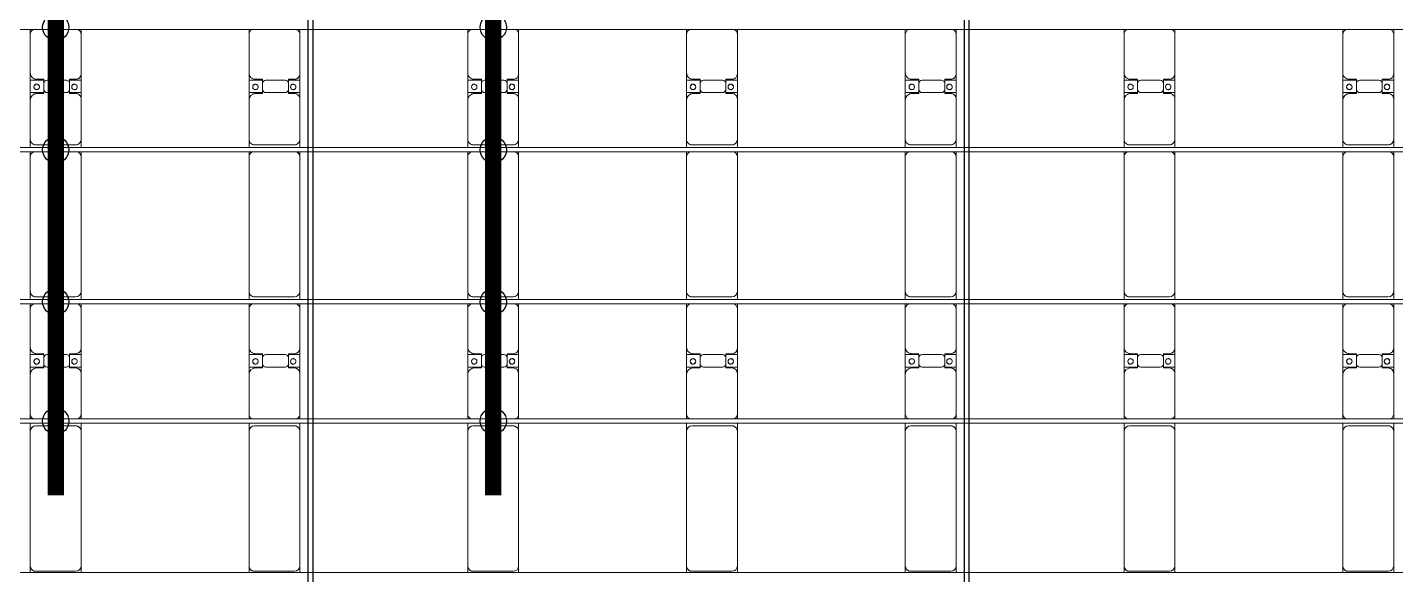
# Model space of a CAD drawing. Header units: millimetres. Extents: x -178706 to 107777, y -87310 to 933.
# Drawn here: x -73151 to -60641, y -21416 to -16411 of the extents above; entities that cross this region are included whole.
import ezdxf

# ---------------------------------------------------------------- set-up
doc = ezdxf.new("R2010")
doc.units = ezdxf.units.MM
doc.layers.add('A-GENM', color=13, linetype='Continuous', lineweight=9)
doc.layers.add('S-BEAM', color=12, linetype='Continuous', lineweight=9)
doc.layers.add('GC-HOP 40x60 GIA CUONG', color=1, linetype='Continuous')

# ---------------------------------------------------------------- blocks, each defined once
blk = doc.blocks.new('Dai phao do pin - DẢI PHAO ĐỠ PIN-V49-BỐ TRÍ KHUNG KẾT CẤU BÈ PIN 04')
at = {"layer": 'A-GENM', "color": 7}
for p, q in [((54539, 242), (54600, 242)), ((54550, 192), (54550, -173)), ((55830, 242), (54600, 242)), ((55830, 242), (55904, 242)), ((55880, -173), (55880, 192)), ((55944, 242), (55990, 242)), ((56350, 242), (55990, 242)), ((56350, 242), (56532, 242)), ((56410, 118), (56410, 182)), ((56418, 242), (56600, 242)), ((56418, 118), (56418, 242)), ((56532, 242), (56532, 118)), ((56540, 182), (56540, 118)), ((56950, 242), (56600, 242)), ((56950, 242), (56995, 242)), ((57037, 242), (57110, 242)), ((57060, 192), (57060, -173)), ((58340, 242), (57110, 242)), ((58340, 242), (58385, 242)), ((58425, 242), (58500, 242)), ((58450, 192), (58450, -173)), ((58860, 242), (58500, 242)), ((58860, 242), (59042, 242)), ((58920, 118), (58920, 182)), ((58928, 242), (59110, 242)), ((58928, 118), (58928, 242)), ((59042, 242), (59042, 118)), ((59050, 182), (59050, 118)), ((59460, 242), (59110, 242)), ((59460, 242), (59505, 242)), ((56502, 118), (56410, 118)), ((56418, 88), (56418, -88)), ((56540, 118), (56448, 118)), ((56532, -88), (56532, 88)), ((59012, 118), (58920, 118)), ((58928, 88), (58928, -88)), ((59050, 118), (58958, 118)), ((59042, -88), (59042, 88)), ((56410, -173), (56410, -118)), ((56410, -118), (56502, -118)), ((56418, -223), (56418, -118)), ((56448, -118), (56540, -118)), ((56532, -118), (56532, -223)), ((56540, -118), (56540, -173)), ((58920, -173), (58920, -118)), ((58920, -118), (59012, -118)), ((58928, -223), (58928, -118)), ((58958, -118), (59050, -118)), ((59042, -118), (59042, -223)), ((59050, -118), (59050, -173)), ((54600, -223), (54539, -223)), ((54600, -223), (55830, -223)), ((55904, -223), (55830, -223)), ((55990, -223), (55944, -223)), ((55990, -223), (56360, -223)), ((56532, -223), (56360, -223)), ((56590, -223), (56418, -223)), ((56590, -223), (56950, -223)), ((56995, -223), (56950, -223)), ((57110, -223), (57037, -223)), ((57110, -223), (58340, -223)), ((58385, -223), (58340, -223)), ((58500, -223), (58425, -223)), ((58500, -223), (58870, -223)), ((59042, -223), (58870, -223)), ((59100, -223), (58928, -223)), ((59100, -223), (59460, -223)), ((59505, -223), (59460, -223))]:
    blk.add_line(p, q, dxfattribs=at)
for centre, radius, start, end in [((54600, 192), 50, 90, 180), ((54600, 192), 50, 105, 180), ((55830, 192), 50, 360, 90), ((55830, 192), 50, 15, 90), ((55990, 192), 50, 90, 150), ((55990, 192), 50, 135, 150), ((56350, 182), 60, 0, 90), ((56350, 182), 60, 0, 30), ((56469, 183), 25, 0, 180), ((56469, 183), 25, 180, 0), ((56471, 183), 25, 0, 180), ((56471, 183), 25, 180, 360), ((56600, 182), 60, 90, 180), ((56600, 182), 60, 150, 180), ((56950, 192), 50, 30, 90), ((56950, 192), 50, 30, 45), ((57110, 192), 50, 90, 180), ((57110, 192), 50, 105, 180), ((58340, 192), 50, 30, 90), ((58340, 192), 50, 30, 90), ((58500, 192), 50, 90, 180), ((58500, 192), 50, 135, 180), ((58860, 182), 60, 360, 90), ((58860, 182), 60, 360, 30), ((58979, 183), 25, 0, 180), ((58979, 183), 25, 180, 360), ((58981, 183), 25, 0, 180), ((58981, 183), 25, 180, 0), ((59110, 182), 60, 90, 180), ((59110, 182), 60, 150, 180), ((59460, 192), 50, 30, 90), ((59460, 192), 50, 30, 45), ((56448, 88), 30, 90, 180), ((56502, 88), 30, 360, 90), ((58958, 88), 30, 90, 180), ((59012, 88), 30, 0, 90), ((56448, -88), 30, 180, 270), ((56502, -88), 30, 270, 360), ((58958, -88), 30, 180, 270), ((59012, -88), 30, 270, 0), ((54600, -173), 50, 180, 270), ((54600, -173), 50, 180, 270), ((55830, -173), 50, 270, 0), ((55830, -173), 50, 285, 360), ((55990, -173), 50, 210, 270), ((55990, -173), 50, 210, 225), ((56360, -173), 50, 270, 360), ((56360, -173), 50, 315, 360), ((56469, -162), 25, 360, 180), ((56469, -162), 25, 180, 0), ((56471, -162), 25, 0, 180), ((56471, -162), 25, 180, 0), ((56590, -173), 50, 180, 270), ((56590, -173), 50, 180, 225), ((56950, -173), 50, 270, 330), ((56950, -173), 50, 315, 330), ((57110, -173), 50, 180, 270), ((57110, -173), 50, 180, 270), ((58340, -173), 50, 270, 330), ((58340, -173), 50, 285, 330), ((58500, -173), 50, 180, 270), ((58500, -173), 50, 180, 225), ((58870, -173), 50, 270, 0), ((58870, -173), 50, 315, 0), ((58979, -162), 25, 0, 180), ((58979, -162), 25, 180, 0), ((58981, -162), 25, 360, 180), ((58981, -162), 25, 180, 0), ((59100, -173), 50, 180, 270), ((59100, -173), 50, 180, 225), ((59460, -173), 50, 270, 330), ((59460, -173), 50, 315, 330)]:
    blk.add_arc(centre, radius, start, end, dxfattribs=at)
blk = doc.blocks.new('Dai phao do pin - DẢI PHAO ĐỠ PIN-V50-BỐ TRÍ KHUNG KẾT CẤU BÈ PIN 04')
at = {"layer": 'A-GENM', "color": 7}
for p, q in [((54539, 242), (54600, 242)), ((54550, 192), (54550, -173)), ((55830, 242), (54600, 242)), ((55830, 242), (55904, 242)), ((55880, -173), (55880, 192)), ((55944, 242), (55990, 242)), ((56350, 242), (55990, 242)), ((56350, 242), (56532, 242)), ((56410, 118), (56410, 182)), ((56418, 242), (56600, 242)), ((56418, 118), (56418, 242)), ((56532, 242), (56532, 118)), ((56540, 182), (56540, 118)), ((56950, 242), (56600, 242)), ((56950, 242), (56995, 242)), ((57037, 242), (57110, 242)), ((57060, 192), (57060, -173)), ((58340, 242), (57110, 242)), ((58340, 242), (58385, 242)), ((58425, 242), (58500, 242)), ((58450, 192), (58450, -173)), ((58860, 242), (58500, 242)), ((58860, 242), (59042, 242)), ((58920, 118), (58920, 182)), ((58928, 242), (59110, 242)), ((58928, 118), (58928, 242)), ((59042, 242), (59042, 118)), ((59050, 182), (59050, 118)), ((59460, 242), (59110, 242)), ((59460, 242), (59505, 242)), ((56502, 118), (56410, 118)), ((56418, 88), (56418, -88)), ((56540, 118), (56448, 118)), ((56532, -88), (56532, 88)), ((59012, 118), (58920, 118)), ((58928, 88), (58928, -88)), ((59050, 118), (58958, 118)), ((59042, -88), (59042, 88)), ((56410, -173), (56410, -118)), ((56410, -118), (56502, -118)), ((56418, -223), (56418, -118)), ((56448, -118), (56540, -118)), ((56532, -118), (56532, -223)), ((56540, -118), (56540, -173)), ((58920, -173), (58920, -118)), ((58920, -118), (59012, -118)), ((58928, -223), (58928, -118)), ((58958, -118), (59050, -118)), ((59042, -118), (59042, -223)), ((59050, -118), (59050, -173)), ((54600, -223), (54539, -223)), ((54600, -223), (55830, -223)), ((55904, -223), (55830, -223)), ((55990, -223), (55944, -223)), ((55990, -223), (56360, -223)), ((56532, -223), (56360, -223)), ((56590, -223), (56418, -223)), ((56590, -223), (56950, -223)), ((56995, -223), (56950, -223)), ((57110, -223), (57037, -223)), ((57110, -223), (58340, -223)), ((58385, -223), (58340, -223)), ((58500, -223), (58425, -223)), ((58500, -223), (58870, -223)), ((59042, -223), (58870, -223)), ((59100, -223), (58928, -223)), ((59100, -223), (59460, -223)), ((59505, -223), (59460, -223))]:
    blk.add_line(p, q, dxfattribs=at)
for centre, radius, start, end in [((54600, 192), 50, 90, 180), ((54600, 192), 50, 105, 180), ((55830, 192), 50, 360, 90), ((55830, 192), 50, 15, 90), ((55990, 192), 50, 90, 150), ((55990, 192), 50, 135, 150), ((56350, 182), 60, 0, 90), ((56350, 182), 60, 0, 30), ((56469, 183), 25, 0, 180), ((56469, 183), 25, 180, 0), ((56471, 183), 25, 0, 180), ((56471, 183), 25, 180, 360), ((56600, 182), 60, 90, 180), ((56600, 182), 60, 150, 180), ((56950, 192), 50, 30, 90), ((56950, 192), 50, 30, 45), ((57110, 192), 50, 90, 180), ((57110, 192), 50, 105, 180), ((58340, 192), 50, 30, 90), ((58340, 192), 50, 30, 90), ((58500, 192), 50, 90, 180), ((58500, 192), 50, 135, 180), ((58860, 182), 60, 360, 90), ((58860, 182), 60, 360, 30), ((58979, 183), 25, 0, 180), ((58979, 183), 25, 180, 360), ((58981, 183), 25, 0, 180), ((58981, 183), 25, 180, 0), ((59110, 182), 60, 90, 180), ((59110, 182), 60, 150, 180), ((59460, 192), 50, 30, 90), ((59460, 192), 50, 30, 45), ((56448, 88), 30, 90, 180), ((56502, 88), 30, 360, 90), ((58958, 88), 30, 90, 180), ((59012, 88), 30, 0, 90), ((56448, -88), 30, 180, 270), ((56502, -88), 30, 270, 360), ((58958, -88), 30, 180, 270), ((59012, -88), 30, 270, 0), ((54600, -173), 50, 180, 270), ((54600, -173), 50, 180, 270), ((55830, -173), 50, 270, 0), ((55830, -173), 50, 285, 360), ((55990, -173), 50, 210, 270), ((55990, -173), 50, 210, 225), ((56360, -173), 50, 270, 360), ((56360, -173), 50, 315, 360), ((56469, -162), 25, 360, 180), ((56469, -162), 25, 180, 0), ((56471, -162), 25, 0, 180), ((56471, -162), 25, 180, 0), ((56590, -173), 50, 180, 270), ((56590, -173), 50, 180, 225), ((56950, -173), 50, 270, 330), ((56950, -173), 50, 315, 330), ((57110, -173), 50, 180, 270), ((57110, -173), 50, 180, 270), ((58340, -173), 50, 270, 330), ((58340, -173), 50, 285, 330), ((58500, -173), 50, 180, 270), ((58500, -173), 50, 180, 225), ((58870, -173), 50, 270, 0), ((58870, -173), 50, 315, 0), ((58979, -162), 25, 0, 180), ((58979, -162), 25, 180, 0), ((58981, -162), 25, 360, 180), ((58981, -162), 25, 180, 0), ((59100, -173), 50, 180, 270), ((59100, -173), 50, 180, 225), ((59460, -173), 50, 270, 330), ((59460, -173), 50, 315, 330)]:
    blk.add_arc(centre, radius, start, end, dxfattribs=at)
blk = doc.blocks.new('Dai phao do pin - DẢI PHAO ĐỠ PIN-V51-BỐ TRÍ KHUNG KẾT CẤU BÈ PIN 04')
at = {"layer": 'A-GENM', "color": 7}
for p, q in [((54539, 242), (54600, 242)), ((54550, 192), (54550, -173)), ((55830, 242), (54600, 242)), ((55830, 242), (55904, 242)), ((55880, -173), (55880, 192)), ((55944, 242), (55990, 242)), ((56350, 242), (55990, 242)), ((56350, 242), (56532, 242)), ((56410, 118), (56410, 182)), ((56418, 242), (56600, 242)), ((56418, 118), (56418, 242)), ((56532, 242), (56532, 118)), ((56540, 182), (56540, 118)), ((56950, 242), (56600, 242)), ((56950, 242), (56995, 242)), ((57037, 242), (57110, 242)), ((57060, 192), (57060, -173)), ((58340, 242), (57110, 242)), ((58340, 242), (58385, 242)), ((58425, 242), (58500, 242)), ((58450, 192), (58450, -173)), ((58860, 242), (58500, 242)), ((58860, 242), (59042, 242)), ((58920, 118), (58920, 182)), ((58928, 242), (59110, 242)), ((58928, 118), (58928, 242)), ((59042, 242), (59042, 118)), ((59050, 182), (59050, 118)), ((59460, 242), (59110, 242)), ((59460, 242), (59505, 242)), ((56502, 118), (56410, 118)), ((56418, 88), (56418, -88)), ((56540, 118), (56448, 118)), ((56532, -88), (56532, 88)), ((59012, 118), (58920, 118)), ((58928, 88), (58928, -88)), ((59050, 118), (58958, 118)), ((59042, -88), (59042, 88)), ((56410, -173), (56410, -118)), ((56410, -118), (56502, -118)), ((56418, -223), (56418, -118)), ((56448, -118), (56540, -118)), ((56532, -118), (56532, -223)), ((56540, -118), (56540, -173)), ((58920, -173), (58920, -118)), ((58920, -118), (59012, -118)), ((58928, -223), (58928, -118)), ((58958, -118), (59050, -118)), ((59042, -118), (59042, -223)), ((59050, -118), (59050, -173)), ((54600, -223), (54539, -223)), ((54600, -223), (55830, -223)), ((55904, -223), (55830, -223)), ((55990, -223), (55944, -223)), ((55990, -223), (56360, -223)), ((56532, -223), (56360, -223)), ((56590, -223), (56418, -223)), ((56590, -223), (56950, -223)), ((56995, -223), (56950, -223)), ((57110, -223), (57037, -223)), ((57110, -223), (58340, -223)), ((58385, -223), (58340, -223)), ((58500, -223), (58425, -223)), ((58500, -223), (58870, -223)), ((59042, -223), (58870, -223)), ((59100, -223), (58928, -223)), ((59100, -223), (59460, -223)), ((59505, -223), (59460, -223))]:
    blk.add_line(p, q, dxfattribs=at)
for centre, radius, start, end in [((54600, 192), 50, 90, 180), ((54600, 192), 50, 105, 180), ((55830, 192), 50, 360, 90), ((55830, 192), 50, 15, 90), ((55990, 192), 50, 90, 150), ((55990, 192), 50, 135, 150), ((56350, 182), 60, 0, 90), ((56350, 182), 60, 0, 30), ((56469, 183), 25, 0, 180), ((56469, 183), 25, 180, 0), ((56471, 183), 25, 0, 180), ((56471, 183), 25, 180, 360), ((56600, 182), 60, 90, 180), ((56600, 182), 60, 150, 180), ((56950, 192), 50, 30, 90), ((56950, 192), 50, 30, 45), ((57110, 192), 50, 90, 180), ((57110, 192), 50, 105, 180), ((58340, 192), 50, 30, 90), ((58340, 192), 50, 30, 90), ((58500, 192), 50, 90, 180), ((58500, 192), 50, 135, 180), ((58860, 182), 60, 360, 90), ((58860, 182), 60, 360, 30), ((58979, 183), 25, 0, 180), ((58979, 183), 25, 180, 360), ((58981, 183), 25, 0, 180), ((58981, 183), 25, 180, 0), ((59110, 182), 60, 90, 180), ((59110, 182), 60, 150, 180), ((59460, 192), 50, 30, 90), ((59460, 192), 50, 30, 45), ((56448, 88), 30, 90, 180), ((56502, 88), 30, 360, 90), ((58958, 88), 30, 90, 180), ((59012, 88), 30, 0, 90), ((56448, -88), 30, 180, 270), ((56502, -88), 30, 270, 360), ((58958, -88), 30, 180, 270), ((59012, -88), 30, 270, 0), ((54600, -173), 50, 180, 270), ((54600, -173), 50, 180, 270), ((55830, -173), 50, 270, 0), ((55830, -173), 50, 285, 360), ((55990, -173), 50, 210, 270), ((55990, -173), 50, 210, 225), ((56360, -173), 50, 270, 360), ((56360, -173), 50, 315, 360), ((56469, -162), 25, 360, 180), ((56469, -162), 25, 180, 0), ((56471, -162), 25, 0, 180), ((56471, -162), 25, 180, 0), ((56590, -173), 50, 180, 270), ((56590, -173), 50, 180, 225), ((56950, -173), 50, 270, 330), ((56950, -173), 50, 315, 330), ((57110, -173), 50, 180, 270), ((57110, -173), 50, 180, 270), ((58340, -173), 50, 270, 330), ((58340, -173), 50, 285, 330), ((58500, -173), 50, 180, 270), ((58500, -173), 50, 180, 225), ((58870, -173), 50, 270, 0), ((58870, -173), 50, 315, 0), ((58979, -162), 25, 0, 180), ((58979, -162), 25, 180, 0), ((58981, -162), 25, 360, 180), ((58981, -162), 25, 180, 0), ((59100, -173), 50, 180, 270), ((59100, -173), 50, 180, 225), ((59460, -173), 50, 270, 330), ((59460, -173), 50, 315, 330)]:
    blk.add_arc(centre, radius, start, end, dxfattribs=at)
blk = doc.blocks.new('Dai phao do pin - DẢI PHAO ĐỠ PIN-V52-BỐ TRÍ KHUNG KẾT CẤU BÈ PIN 04')
at = {"layer": 'A-GENM', "color": 7}
for p, q in [((54539, 242), (54600, 242)), ((54550, 192), (54550, -173)), ((55830, 242), (54600, 242)), ((55830, 242), (55904, 242)), ((55880, -173), (55880, 192)), ((55944, 242), (55990, 242)), ((56350, 242), (55990, 242)), ((56350, 242), (56532, 242)), ((56410, 118), (56410, 182)), ((56418, 242), (56600, 242)), ((56418, 118), (56418, 242)), ((56532, 242), (56532, 118)), ((56540, 182), (56540, 118)), ((56950, 242), (56600, 242)), ((56950, 242), (56995, 242)), ((57037, 242), (57110, 242)), ((57060, 192), (57060, -173)), ((58340, 242), (57110, 242)), ((58340, 242), (58385, 242)), ((58425, 242), (58500, 242)), ((58450, 192), (58450, -173)), ((58860, 242), (58500, 242)), ((58860, 242), (59042, 242)), ((58920, 118), (58920, 182)), ((58928, 242), (59110, 242)), ((58928, 118), (58928, 242)), ((59042, 242), (59042, 118)), ((59050, 182), (59050, 118)), ((59460, 242), (59110, 242)), ((59460, 242), (59505, 242)), ((56502, 118), (56410, 118)), ((56418, 88), (56418, -88)), ((56540, 118), (56448, 118)), ((56532, -88), (56532, 88)), ((59012, 118), (58920, 118)), ((58928, 88), (58928, -88)), ((59050, 118), (58958, 118)), ((59042, -88), (59042, 88)), ((56410, -173), (56410, -118)), ((56410, -118), (56502, -118)), ((56418, -223), (56418, -118)), ((56448, -118), (56540, -118)), ((56532, -118), (56532, -223)), ((56540, -118), (56540, -173)), ((58920, -173), (58920, -118)), ((58920, -118), (59012, -118)), ((58928, -223), (58928, -118)), ((58958, -118), (59050, -118)), ((59042, -118), (59042, -223)), ((59050, -118), (59050, -173)), ((54600, -223), (54539, -223)), ((54600, -223), (55830, -223)), ((55904, -223), (55830, -223)), ((55990, -223), (55944, -223)), ((55990, -223), (56360, -223)), ((56532, -223), (56360, -223)), ((56590, -223), (56418, -223)), ((56590, -223), (56950, -223)), ((56995, -223), (56950, -223)), ((57110, -223), (57037, -223)), ((57110, -223), (58340, -223)), ((58385, -223), (58340, -223)), ((58500, -223), (58425, -223)), ((58500, -223), (58870, -223)), ((59042, -223), (58870, -223)), ((59100, -223), (58928, -223)), ((59100, -223), (59460, -223)), ((59505, -223), (59460, -223))]:
    blk.add_line(p, q, dxfattribs=at)
for centre, radius, start, end in [((54600, 192), 50, 90, 180), ((54600, 192), 50, 105, 180), ((55830, 192), 50, 360, 90), ((55830, 192), 50, 15, 90), ((55990, 192), 50, 90, 150), ((55990, 192), 50, 135, 150), ((56350, 182), 60, 0, 90), ((56350, 182), 60, 0, 30), ((56469, 183), 25, 0, 180), ((56469, 183), 25, 180, 0), ((56471, 183), 25, 0, 180), ((56471, 183), 25, 180, 360), ((56600, 182), 60, 90, 180), ((56600, 182), 60, 150, 180), ((56950, 192), 50, 30, 90), ((56950, 192), 50, 30, 45), ((57110, 192), 50, 90, 180), ((57110, 192), 50, 105, 180), ((58340, 192), 50, 30, 90), ((58340, 192), 50, 30, 90), ((58500, 192), 50, 90, 180), ((58500, 192), 50, 135, 180), ((58860, 182), 60, 360, 90), ((58860, 182), 60, 360, 30), ((58979, 183), 25, 0, 180), ((58979, 183), 25, 180, 360), ((58981, 183), 25, 0, 180), ((58981, 183), 25, 180, 0), ((59110, 182), 60, 90, 180), ((59110, 182), 60, 150, 180), ((59460, 192), 50, 30, 90), ((59460, 192), 50, 30, 45), ((56448, 88), 30, 90, 180), ((56502, 88), 30, 360, 90), ((58958, 88), 30, 90, 180), ((59012, 88), 30, 0, 90), ((56448, -88), 30, 180, 270), ((56502, -88), 30, 270, 360), ((58958, -88), 30, 180, 270), ((59012, -88), 30, 270, 0), ((54600, -173), 50, 180, 270), ((54600, -173), 50, 180, 270), ((55830, -173), 50, 270, 0), ((55830, -173), 50, 285, 360), ((55990, -173), 50, 208.0897, 270), ((55990, -173), 50, 208.0897, 225), ((56360, -173), 50, 270, 360), ((56360, -173), 50, 315, 360), ((56469, -162), 25, 360, 180), ((56469, -162), 25, 180, 0), ((56471, -162), 25, 0, 180), ((56471, -162), 25, 180, 0), ((56590, -173), 50, 180, 270), ((56590, -173), 50, 180, 225), ((56950, -173), 50, 270, 331.9079), ((56950, -173), 50, 315, 331.9079), ((57110, -173), 50, 180, 270), ((57110, -173), 50, 180, 270), ((58340, -173), 50, 270, 331.9048), ((58340, -173), 50, 285, 331.9048), ((58500, -173), 50, 180, 270), ((58500, -173), 50, 180, 225), ((58870, -173), 50, 270, 0), ((58870, -173), 50, 315, 0), ((58979, -162), 25, 0, 180), ((58979, -162), 25, 180, 0), ((58981, -162), 25, 360, 180), ((58981, -162), 25, 180, 0), ((59100, -173), 50, 180, 270), ((59100, -173), 50, 180, 225), ((59460, -173), 50, 270, 331.9022), ((59460, -173), 50, 315, 331.9022)]:
    blk.add_arc(centre, radius, start, end, dxfattribs=at)
blk = doc.blocks.new('Dai phao do pin - DẢI PHAO ĐỠ PIN-V53-BỐ TRÍ KHUNG KẾT CẤU BÈ PIN 04')
at = {"layer": 'A-GENM', "color": 7}
for p, q in [((54539, 242), (54600, 242)), ((54550, 192), (54550, -173)), ((55830, 242), (54600, 242)), ((55830, 242), (55904, 242)), ((55880, -173), (55880, 192)), ((55944, 242), (55990, 242)), ((56350, 242), (55990, 242)), ((56350, 242), (56532, 242)), ((56410, 118), (56410, 182)), ((56418, 242), (56600, 242)), ((56418, 118), (56418, 242)), ((56532, 242), (56532, 118)), ((56540, 182), (56540, 118)), ((56950, 242), (56600, 242)), ((56950, 242), (56995, 242)), ((57037, 242), (57110, 242)), ((57060, 192), (57060, -173)), ((58340, 242), (57110, 242)), ((58340, 242), (58385, 242)), ((58425, 242), (58500, 242)), ((58450, 192), (58450, -173)), ((58860, 242), (58500, 242)), ((58860, 242), (59042, 242)), ((58920, 118), (58920, 182)), ((58928, 242), (59110, 242)), ((58928, 118), (58928, 242)), ((59042, 242), (59042, 118)), ((59050, 182), (59050, 118)), ((59460, 242), (59110, 242)), ((59460, 242), (59505, 242)), ((56502, 118), (56410, 118)), ((56418, 88), (56418, -88)), ((56540, 118), (56448, 118)), ((56532, -88), (56532, 88)), ((59012, 118), (58920, 118)), ((58928, 88), (58928, -88)), ((59050, 118), (58958, 118)), ((59042, -88), (59042, 88)), ((56410, -173), (56410, -118)), ((56410, -118), (56502, -118)), ((56418, -223), (56418, -118)), ((56448, -118), (56540, -118)), ((56532, -118), (56532, -223)), ((56540, -118), (56540, -173)), ((58920, -173), (58920, -118)), ((58920, -118), (59012, -118)), ((58928, -223), (58928, -118)), ((58958, -118), (59050, -118)), ((59042, -118), (59042, -223)), ((59050, -118), (59050, -173)), ((54600, -223), (54539, -223)), ((54600, -223), (55830, -223)), ((55904, -223), (55830, -223)), ((55990, -223), (55944, -223)), ((55990, -223), (56360, -223)), ((56532, -223), (56360, -223)), ((56590, -223), (56418, -223)), ((56590, -223), (56950, -223)), ((56995, -223), (56950, -223)), ((57110, -223), (57037, -223)), ((57110, -223), (58340, -223)), ((58385, -223), (58340, -223)), ((58500, -223), (58425, -223)), ((58500, -223), (58870, -223)), ((59042, -223), (58870, -223)), ((59100, -223), (58928, -223)), ((59100, -223), (59460, -223)), ((59505, -223), (59460, -223))]:
    blk.add_line(p, q, dxfattribs=at)
for centre, radius, start, end in [((54600, 192), 50, 90, 180), ((54600, 192), 50, 105, 180), ((55830, 192), 50, 360, 90), ((55830, 192), 50, 15, 90), ((55990, 192), 50, 90, 150), ((55990, 192), 50, 135, 150), ((56350, 182), 60, 0, 90), ((56350, 182), 60, 0, 30), ((56469, 183), 25, 0, 180), ((56469, 183), 25, 180, 0), ((56471, 183), 25, 0, 180), ((56471, 183), 25, 180, 360), ((56600, 182), 60, 90, 180), ((56600, 182), 60, 150, 180), ((56950, 192), 50, 30, 90), ((56950, 192), 50, 30, 45), ((57110, 192), 50, 90, 180), ((57110, 192), 50, 105, 180), ((58340, 192), 50, 30, 90), ((58340, 192), 50, 30, 90), ((58500, 192), 50, 90, 180), ((58500, 192), 50, 135, 180), ((58860, 182), 60, 360, 90), ((58860, 182), 60, 360, 30), ((58979, 183), 25, 0, 180), ((58979, 183), 25, 180, 360), ((58981, 183), 25, 0, 180), ((58981, 183), 25, 180, 0), ((59110, 182), 60, 90, 180), ((59110, 182), 60, 150, 180), ((59460, 192), 50, 30, 90), ((59460, 192), 50, 30, 45), ((56448, 88), 30, 90, 180), ((56502, 88), 30, 360, 90), ((58958, 88), 30, 90, 180), ((59012, 88), 30, 0, 90), ((56448, -88), 30, 180, 270), ((56502, -88), 30, 270, 360), ((58958, -88), 30, 180, 270), ((59012, -88), 30, 270, 0), ((54600, -173), 50, 180, 270), ((54600, -173), 50, 180, 270), ((55830, -173), 50, 270, 0), ((55830, -173), 50, 285, 360), ((55990, -173), 50, 210, 270), ((55990, -173), 50, 210, 225), ((56360, -173), 50, 270, 360), ((56360, -173), 50, 315, 360), ((56469, -162), 25, 360, 180), ((56469, -162), 25, 180, 0), ((56471, -162), 25, 0, 180), ((56471, -162), 25, 180, 0), ((56590, -173), 50, 180, 270), ((56590, -173), 50, 180, 225), ((56950, -173), 50, 270, 330), ((56950, -173), 50, 315, 330), ((57110, -173), 50, 180, 270), ((57110, -173), 50, 180, 270), ((58340, -173), 50, 270, 330), ((58340, -173), 50, 285, 330), ((58500, -173), 50, 180, 270), ((58500, -173), 50, 180, 225), ((58870, -173), 50, 270, 0), ((58870, -173), 50, 315, 0), ((58979, -162), 25, 0, 180), ((58979, -162), 25, 180, 0), ((58981, -162), 25, 360, 180), ((58981, -162), 25, 180, 0), ((59100, -173), 50, 180, 270), ((59100, -173), 50, 180, 225), ((59460, -173), 50, 270, 330), ((59460, -173), 50, 315, 330)]:
    blk.add_arc(centre, radius, start, end, dxfattribs=at)
blk = doc.blocks.new('Dai phao do pin - DẢI PHAO ĐỠ PIN-V54-BỐ TRÍ KHUNG KẾT CẤU BÈ PIN 04')
at = {"layer": 'A-GENM', "color": 7}
for p, q in [((54539, 242), (54600, 242)), ((54550, 192), (54550, -173)), ((55830, 242), (54600, 242)), ((55830, 242), (55904, 242)), ((55880, -173), (55880, 192)), ((55944, 242), (55990, 242)), ((56350, 242), (55990, 242)), ((56350, 242), (56532, 242)), ((56410, 118), (56410, 182)), ((56418, 242), (56600, 242)), ((56418, 118), (56418, 242)), ((56532, 242), (56532, 118)), ((56540, 182), (56540, 118)), ((56950, 242), (56600, 242)), ((56950, 242), (56995, 242)), ((57037, 242), (57110, 242)), ((57060, 192), (57060, -173)), ((58340, 242), (57110, 242)), ((58340, 242), (58385, 242)), ((58425, 242), (58500, 242)), ((58450, 192), (58450, -173)), ((58860, 242), (58500, 242)), ((58860, 242), (59042, 242)), ((58920, 118), (58920, 182)), ((58928, 242), (59110, 242)), ((58928, 118), (58928, 242)), ((59042, 242), (59042, 118)), ((59050, 182), (59050, 118)), ((59460, 242), (59110, 242)), ((59460, 242), (59505, 242)), ((56502, 118), (56410, 118)), ((56418, 88), (56418, -88)), ((56540, 118), (56448, 118)), ((56532, -88), (56532, 88)), ((59012, 118), (58920, 118)), ((58928, 88), (58928, -88)), ((59050, 118), (58958, 118)), ((59042, -88), (59042, 88)), ((56410, -173), (56410, -118)), ((56410, -118), (56502, -118)), ((56418, -223), (56418, -118)), ((56448, -118), (56540, -118)), ((56532, -118), (56532, -223)), ((56540, -118), (56540, -173)), ((58920, -173), (58920, -118)), ((58920, -118), (59012, -118)), ((58928, -223), (58928, -118)), ((58958, -118), (59050, -118)), ((59042, -118), (59042, -223)), ((59050, -118), (59050, -173)), ((54600, -223), (54539, -223)), ((54600, -223), (55830, -223)), ((55904, -223), (55830, -223)), ((55990, -223), (55944, -223)), ((55990, -223), (56360, -223)), ((56532, -223), (56360, -223)), ((56590, -223), (56418, -223)), ((56590, -223), (56950, -223)), ((56995, -223), (56950, -223)), ((57110, -223), (57037, -223)), ((57110, -223), (58340, -223)), ((58385, -223), (58340, -223)), ((58500, -223), (58425, -223)), ((58500, -223), (58870, -223)), ((59042, -223), (58870, -223)), ((59100, -223), (58928, -223)), ((59100, -223), (59460, -223)), ((59505, -223), (59460, -223))]:
    blk.add_line(p, q, dxfattribs=at)
for centre, radius, start, end in [((54600, 192), 50, 90, 180), ((54600, 192), 50, 105, 180), ((55830, 192), 50, 360, 90), ((55830, 192), 50, 15, 90), ((55990, 192), 50, 90, 150), ((55990, 192), 50, 135, 150), ((56350, 182), 60, 0, 90), ((56350, 182), 60, 0, 30), ((56469, 183), 25, 0, 180), ((56469, 183), 25, 180, 0), ((56471, 183), 25, 0, 180), ((56471, 183), 25, 180, 360), ((56600, 182), 60, 90, 180), ((56600, 182), 60, 150, 180), ((56950, 192), 50, 30, 90), ((56950, 192), 50, 30, 45), ((57110, 192), 50, 90, 180), ((57110, 192), 50, 105, 180), ((58340, 192), 50, 30, 90), ((58340, 192), 50, 30, 90), ((58500, 192), 50, 90, 180), ((58500, 192), 50, 135, 180), ((58860, 182), 60, 360, 90), ((58860, 182), 60, 360, 30), ((58979, 183), 25, 0, 180), ((58979, 183), 25, 180, 360), ((58981, 183), 25, 0, 180), ((58981, 183), 25, 180, 0), ((59110, 182), 60, 90, 180), ((59110, 182), 60, 150, 180), ((59460, 192), 50, 30, 90), ((59460, 192), 50, 30, 45), ((56448, 88), 30, 90, 180), ((56502, 88), 30, 360, 90), ((58958, 88), 30, 90, 180), ((59012, 88), 30, 0, 90), ((56448, -88), 30, 180, 270), ((56502, -88), 30, 270, 360), ((58958, -88), 30, 180, 270), ((59012, -88), 30, 270, 0), ((54600, -173), 50, 180, 270), ((54600, -173), 50, 180, 270), ((55830, -173), 50, 270, 0), ((55830, -173), 50, 285, 360), ((55990, -173), 50, 210, 270), ((55990, -173), 50, 210, 225), ((56360, -173), 50, 270, 360), ((56360, -173), 50, 315, 360), ((56469, -162), 25, 360, 180), ((56469, -162), 25, 180, 0), ((56471, -162), 25, 0, 180), ((56471, -162), 25, 180, 0), ((56590, -173), 50, 180, 270), ((56590, -173), 50, 180, 225), ((56950, -173), 50, 270, 330), ((56950, -173), 50, 315, 330), ((57110, -173), 50, 180, 270), ((57110, -173), 50, 180, 270), ((58340, -173), 50, 270, 330), ((58340, -173), 50, 285, 330), ((58500, -173), 50, 180, 270), ((58500, -173), 50, 180, 225), ((58870, -173), 50, 270, 0), ((58870, -173), 50, 315, 0), ((58979, -162), 25, 0, 180), ((58979, -162), 25, 180, 0), ((58981, -162), 25, 360, 180), ((58981, -162), 25, 180, 0), ((59100, -173), 50, 180, 270), ((59100, -173), 50, 180, 225), ((59460, -173), 50, 270, 330), ((59460, -173), 50, 315, 330)]:
    blk.add_arc(centre, radius, start, end, dxfattribs=at)
blk = doc.blocks.new('Dai phao do pin - DẢI PHAO ĐỠ PIN-V55-BỐ TRÍ KHUNG KẾT CẤU BÈ PIN 04')
at = {"layer": 'A-GENM', "color": 7}
for p, q in [((54539, 242), (54600, 242)), ((54550, 192), (54550, -173)), ((55830, 242), (54600, 242)), ((55830, 242), (55904, 242)), ((55880, -173), (55880, 192)), ((55944, 242), (55990, 242)), ((56350, 242), (55990, 242)), ((56350, 242), (56532, 242)), ((56410, 118), (56410, 182)), ((56418, 242), (56600, 242)), ((56418, 118), (56418, 242)), ((56532, 242), (56532, 118)), ((56540, 182), (56540, 118)), ((56950, 242), (56600, 242)), ((56950, 242), (56995, 242)), ((57037, 242), (57110, 242)), ((57060, 192), (57060, -173)), ((58340, 242), (57110, 242)), ((58340, 242), (58385, 242)), ((58425, 242), (58500, 242)), ((58450, 192), (58450, -173)), ((58860, 242), (58500, 242)), ((58860, 242), (59042, 242)), ((58920, 118), (58920, 182)), ((58928, 242), (59110, 242)), ((58928, 118), (58928, 242)), ((59042, 242), (59042, 118)), ((59050, 182), (59050, 118)), ((59460, 242), (59110, 242)), ((59460, 242), (59505, 242)), ((56502, 118), (56410, 118)), ((56418, 88), (56418, -88)), ((56540, 118), (56448, 118)), ((56532, -88), (56532, 88)), ((59012, 118), (58920, 118)), ((58928, 88), (58928, -88)), ((59050, 118), (58958, 118)), ((59042, -88), (59042, 88)), ((56410, -173), (56410, -118)), ((56410, -118), (56502, -118)), ((56418, -223), (56418, -118)), ((56448, -118), (56540, -118)), ((56532, -118), (56532, -223)), ((56540, -118), (56540, -173)), ((58920, -173), (58920, -118)), ((58920, -118), (59012, -118)), ((58928, -223), (58928, -118)), ((58958, -118), (59050, -118)), ((59042, -118), (59042, -223)), ((59050, -118), (59050, -173)), ((54600, -223), (54539, -223)), ((54600, -223), (55830, -223)), ((55904, -223), (55830, -223)), ((55990, -223), (55944, -223)), ((55990, -223), (56360, -223)), ((56532, -223), (56360, -223)), ((56590, -223), (56418, -223)), ((56590, -223), (56950, -223)), ((56995, -223), (56950, -223)), ((57110, -223), (57037, -223)), ((57110, -223), (58340, -223)), ((58385, -223), (58340, -223)), ((58500, -223), (58425, -223)), ((58500, -223), (58870, -223)), ((59042, -223), (58870, -223)), ((59100, -223), (58928, -223)), ((59100, -223), (59460, -223)), ((59505, -223), (59460, -223))]:
    blk.add_line(p, q, dxfattribs=at)
for centre, radius, start, end in [((54600, 192), 50, 90, 180), ((54600, 192), 50, 105, 180), ((55830, 192), 50, 360, 90), ((55830, 192), 50, 15, 90), ((55990, 192), 50, 90, 150), ((55990, 192), 50, 135, 150), ((56350, 182), 60, 0, 90), ((56350, 182), 60, 0, 30), ((56469, 183), 25, 0, 180), ((56469, 183), 25, 180, 0), ((56471, 183), 25, 0, 180), ((56471, 183), 25, 180, 360), ((56600, 182), 60, 90, 180), ((56600, 182), 60, 150, 180), ((56950, 192), 50, 30, 90), ((56950, 192), 50, 30, 45), ((57110, 192), 50, 90, 180), ((57110, 192), 50, 105, 180), ((58340, 192), 50, 30, 90), ((58340, 192), 50, 30, 90), ((58500, 192), 50, 90, 180), ((58500, 192), 50, 135, 180), ((58860, 182), 60, 360, 90), ((58860, 182), 60, 360, 30), ((58979, 183), 25, 0, 180), ((58979, 183), 25, 180, 360), ((58981, 183), 25, 0, 180), ((58981, 183), 25, 180, 0), ((59110, 182), 60, 90, 180), ((59110, 182), 60, 150, 180), ((59460, 192), 50, 30, 90), ((59460, 192), 50, 30, 45), ((56448, 88), 30, 90, 180), ((56502, 88), 30, 360, 90), ((58958, 88), 30, 90, 180), ((59012, 88), 30, 0, 90), ((56448, -88), 30, 180, 270), ((56502, -88), 30, 270, 360), ((58958, -88), 30, 180, 270), ((59012, -88), 30, 270, 0), ((54600, -173), 50, 180, 270), ((54600, -173), 50, 180, 270), ((55830, -173), 50, 270, 0), ((55830, -173), 50, 285, 360), ((55990, -173), 50, 210, 270), ((55990, -173), 50, 210, 225), ((56360, -173), 50, 270, 360), ((56360, -173), 50, 315, 360), ((56469, -162), 25, 360, 180), ((56469, -162), 25, 180, 0), ((56471, -162), 25, 0, 180), ((56471, -162), 25, 180, 0), ((56590, -173), 50, 180, 270), ((56590, -173), 50, 180, 225), ((56950, -173), 50, 270, 330), ((56950, -173), 50, 315, 330), ((57110, -173), 50, 180, 270), ((57110, -173), 50, 180, 270), ((58340, -173), 50, 270, 330), ((58340, -173), 50, 285, 330), ((58500, -173), 50, 180, 270), ((58500, -173), 50, 180, 225), ((58870, -173), 50, 270, 0), ((58870, -173), 50, 315, 0), ((58979, -162), 25, 0, 180), ((58979, -162), 25, 180, 0), ((58981, -162), 25, 360, 180), ((58981, -162), 25, 180, 0), ((59100, -173), 50, 180, 270), ((59100, -173), 50, 180, 225), ((59460, -173), 50, 270, 330), ((59460, -173), 50, 315, 330)]:
    blk.add_arc(centre, radius, start, end, dxfattribs=at)
blk = doc.blocks.new('Dầm C52 - Dầm C52-21042-BỐ TRÍ KHUNG KẾT CẤU BÈ PIN 04')
at = {"layer": 'S-BEAM', "color": 1}
blk.add_line((63535, -20), (-63535, -20), dxfattribs=at)
blk = doc.blocks.new('Dầm C52 - Dầm C52-21043-BỐ TRÍ KHUNG KẾT CẤU BÈ PIN 04')
at = {"layer": 'S-BEAM', "color": 1}
for p, q in [((-63537, 20), (63537, 20)), ((63537, -20), (-63537, -20))]:
    blk.add_line(p, q, dxfattribs=at)
blk = doc.blocks.new('Dầm C52 - Dầm C52-21044-BỐ TRÍ KHUNG KẾT CẤU BÈ PIN 04')
at = {"layer": 'S-BEAM', "color": 1}
for p, q in [((-63538, 20), (63538, 20)), ((63538, -20), (-63538, -20))]:
    blk.add_line(p, q, dxfattribs=at)
blk = doc.blocks.new('Dầm C52 - Dầm C52-21045-BỐ TRÍ KHUNG KẾT CẤU BÈ PIN 04')
at = {"layer": 'S-BEAM', "color": 1}
for p, q in [((-63540, 20), (63540, 20)), ((63540, -20), (-63540, -20))]:
    blk.add_line(p, q, dxfattribs=at)
blk = doc.blocks.new('Dầm C52 - Dầm C52-21046-BỐ TRÍ KHUNG KẾT CẤU BÈ PIN 04')
at = {"layer": 'S-BEAM', "color": 1}
blk.add_line((-63542, 20), (63542, 20), dxfattribs=at)
blk = doc.blocks.new('Dầm C52 - Hộp 40x60-15957-BỐ TRÍ KHUNG KẾT CẤU BÈ PIN 04')
at = {"layer": 'S-BEAM', "color": 3, "lineweight": 25}
for p, q in [((-37160, 20), (37160, 20)), ((37160, -20), (-37160, -20))]:
    blk.add_line(p, q, dxfattribs=at)
blk = doc.blocks.new('HOBANMONG_BEPIN 4_rvt-1-BỐ TRÍ KHUNG KẾT CẤU BÈ PIN 04')
at = {"layer": 'A-GENM', "color": 3, "lineweight": 25, "rotation": 90.00010434022407}
for name, p in [('Dai phao do pin - DẢI PHAO ĐỠ PIN-V49-BỐ TRÍ KHUNG KẾT CẤU BÈ PIN 04', (-72882, -75936)), ('Dai phao do pin - DẢI PHAO ĐỠ PIN-V50-BỐ TRÍ KHUNG KẾT CẤU BÈ PIN 04', (-70882, -75936)), ('Dai phao do pin - DẢI PHAO ĐỠ PIN-V51-BỐ TRÍ KHUNG KẾT CẤU BÈ PIN 04', (-68882, -75936)), ('Dai phao do pin - DẢI PHAO ĐỠ PIN-V52-BỐ TRÍ KHUNG KẾT CẤU BÈ PIN 04', (-66882, -75936)), ('Dai phao do pin - DẢI PHAO ĐỠ PIN-V53-BỐ TRÍ KHUNG KẾT CẤU BÈ PIN 04', (-64882, -75936)), ('Dai phao do pin - DẢI PHAO ĐỠ PIN-V54-BỐ TRÍ KHUNG KẾT CẤU BÈ PIN 04', (-62882, -75936)), ('Dai phao do pin - DẢI PHAO ĐỠ PIN-V55-BỐ TRÍ KHUNG KẾT CẤU BÈ PIN 04', (-60882, -75936))]:
    blk.add_blockref(name, p, dxfattribs=at)
at = {"layer": 'S-BEAM', "color": 3, "lineweight": 25}
for name, p, rotation in [('Dầm C52 - Hộp 40x60-15957-BỐ TRÍ KHUNG KẾT CẤU BÈ PIN 04', (-70562, -42627), 90.00010434022374), ('Dầm C52 - Hộp 40x60-15957-BỐ TRÍ KHUNG KẾT CẤU BÈ PIN 04', (-64562, -42627), 90.00010434022374), ('Dầm C52 - Dầm C52-21046-BỐ TRÍ KHUNG KẾT CẤU BÈ PIN 04', (-108042, -16411), 180.0001043386848), ('Dầm C52 - Dầm C52-21045-BỐ TRÍ KHUNG KẾT CẤU BÈ PIN 04', (-108040, -17531), 180.0001043386848), ('Dầm C52 - Dầm C52-21044-BỐ TRÍ KHUNG KẾT CẤU BÈ PIN 04', (-108038, -18921), 180.0001043386848), ('Dầm C52 - Dầm C52-21043-BỐ TRÍ KHUNG KẾT CẤU BÈ PIN 04', (-108037, -20012), 180.0001043386848), ('Dầm C52 - Dầm C52-21042-BỐ TRÍ KHUNG KẾT CẤU BÈ PIN 04', (-108035, -21416), 180.0001043386848)]:
    blk.add_blockref(name, p, dxfattribs=dict(at, rotation=rotation))

msp = doc.modelspace()

# ---------------------------------------------------------------- linework, layer by layer
at = {"layer": 'GC-HOP 40x60 GIA CUONG', "const_width": 150}
for points in [[(-72891, -20691), (-72891, -5691)], [(-68891, -20691), (-68891, -5691)]]:
    msp.add_lwpolyline(points, dxfattribs=at)
at = {"layer": 'GC-HOP 40x60 GIA CUONG'}
for centre in [(-72891, -16411), (-68891, -16411), (-72891, -17531), (-68891, -17531), (-72891, -18921), (-68891, -18921), (-72891, -20012), (-68891, -20012)]:
    msp.add_circle(centre, 120, dxfattribs=at)

# ---------------------------------------------------------------- block references
at = {"lineweight": 5}
msp.add_blockref('HOBANMONG_BEPIN 4_rvt-1-BỐ TRÍ KHUNG KẾT CẤU BÈ PIN 04', (0, 0), dxfattribs=at)

doc.saveas('drawing.dxf')
